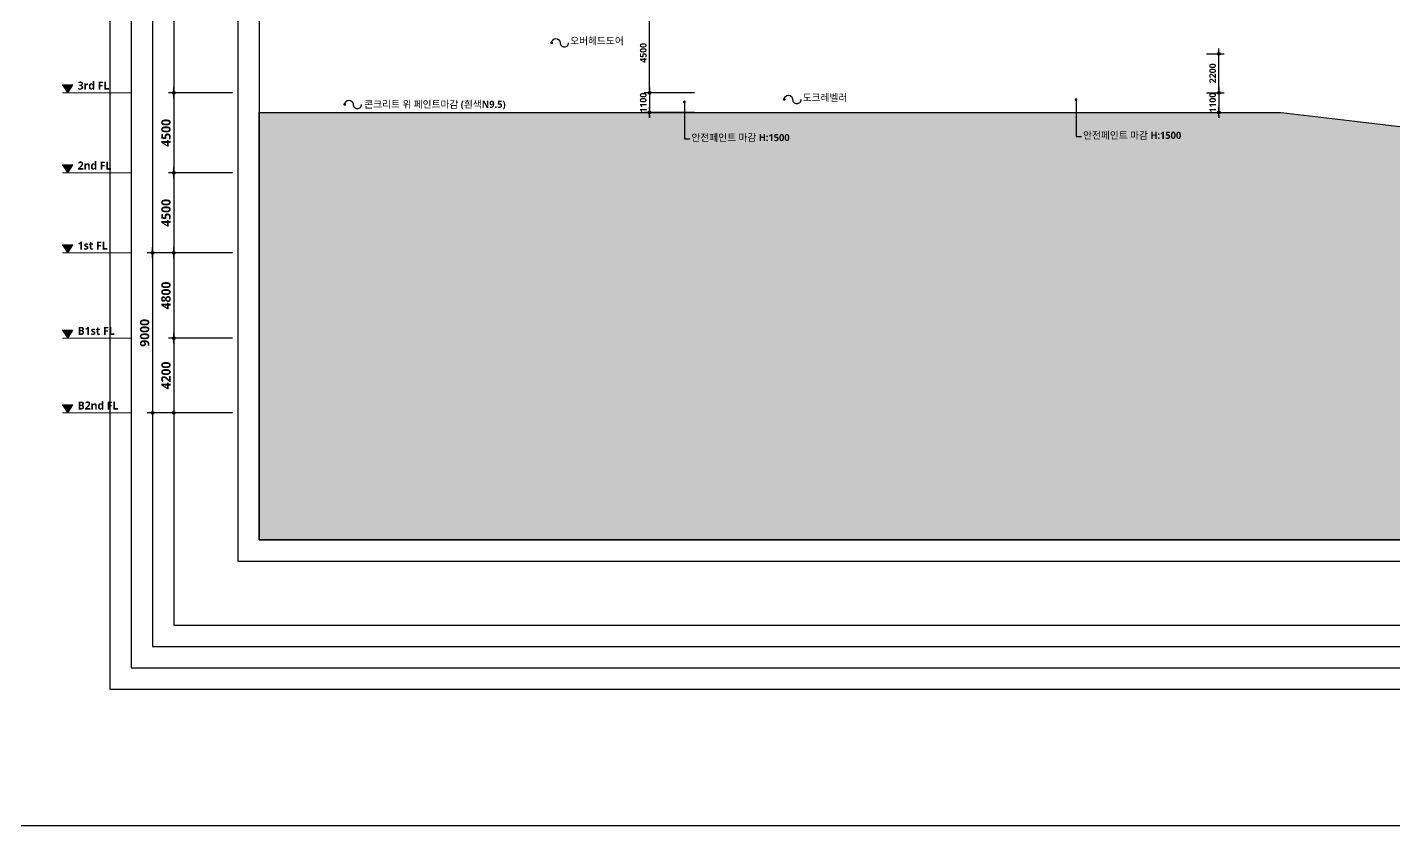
# Model space of a CAD drawing. Header units: millimetres. Extents: x 0 to 190005487, y 0 to 455456909.
# Drawn here: x 127974 to 204824, y 89100 to 134012 of the extents above; entities that cross this region are included whole.
import ezdxf

# ---------------------------------------------------------------- set-up
doc = ezdxf.new("R2010")
doc.units = ezdxf.units.MM
doc.header["$LTSCALE"] = 150
doc.header["$MEASUREMENT"] = 0
doc.header["$PDSIZE"] = -10
doc.layers.get('0').update_dxf_attribs({"linetype": 'CONTINUOUS'})
doc.layers.get('Defpoints').update_dxf_attribs({"color": 153, "linetype": 'CONTINUOUS'})
for name, color, linetype in [('A-ANNO-DIM', 4, 'CONTINUOUS'), ('A-ANNO-LEAD', 4, 'CONTINUOUS'), ('A-ANNO-TEXT1', 7, 'CONTINUOUS'), ('A-SECT-SOIL-PAT1', 253, 'CONTINUOUS'), ('A-ST-AXIS-DIM', 7, 'CONTINUOUS')]:
    doc.layers.add(name, color=color, linetype=linetype)
doc.layers.add('A-MARK', color=7, linetype='CONTINUOUS', lineweight=15)
doc.layers.add('Defpoint', color=161, linetype='CONTINUOUS', plot=False)
doc.styles.add('2020음성 1차', font='NanumGothicBold.ttf')
doc.styles.add('SH_대대리576', font='NanumGothicBold.ttf')
doc.dimstyles.new('SHP300내부', dxfattribs={"dimscale": 150, "dimtxt": 2.5, "dimasz": 1, "dimexe": 2, "dimexo": 2, "dimgap": 1, "dimtad": 1, "dimdec": 0, "dimzin": 0, "dimdsep": 46, "dimtxsty": 'SH_대대리576', "dimblk": 'DIMDOT', "dimcen": 0.09, "dimclrd": 256, "dimclre": 256, "dimclrt": 3, "dimadec": 0, "dimazin": 1, "dimtfac": 1, "dimtdec": 0, "dimtix": 1, "dimtmove": 2, "dimatfit": 0, "dimldrblk": 'DIMDOT', "dimfxl": 1, "dimtolj": 1, "dimtzin": 0, "dimlwd": -1, "dimlwe": -1, "dimarcsym": 0})
doc.dimstyles.new('사본 SHP 600', dxfattribs={"dimscale": 150, "dimtxt": 3.5, "dimasz": 1, "dimexe": 2, "dimexo": 2, "dimgap": 1, "dimtad": 1, "dimdec": 0, "dimzin": 0, "dimdsep": 46, "dimtxsty": 'SH_대대리576', "dimblk": 'DIMDOT', "dimcen": 0.09, "dimclrt": 3, "dimadec": 0, "dimazin": 1, "dimtfac": 1, "dimtdec": 0, "dimtix": 1, "dimtmove": 2, "dimatfit": 0, "dimldrblk": 'DIMDOT', "dimfxl": 1, "dimtfillclr": 3, "dimtolj": 1, "dimtzin": 0, "dimarcsym": 0})

# ---------------------------------------------------------------- blocks, each defined once
blk = doc.blocks.new('Level - GL_Architecture-538196-단면도-1')
at = {"layer": 'A-MARK'}
blk.add_hatch(color=256, dxfattribs=at).paths.add_polyline_path([(-50332, 900), (-49732, 0), (-49132, 900)], flags=0)
for p, q in [((-50332, 900), (-49132, 900)), ((-49732, 0), (-50332, 900)), ((-49132, 900), (-49732, 0)), ((-42506, 0), (-50332, 0))]:
    blk.add_line(p, q, dxfattribs=at)
blk = doc.blocks.new('DIMDOT')
at = {"color": 0}
blk.add_line((-2, 0), (2, 0), dxfattribs=at)
for radius in [0.5, 0.25]:
    blk.add_circle((0, 0), radius, dxfattribs=at)
blk = doc.blocks.new('*D4590')
at = {"layer": 'A-ST-AXIS-DIM', "color": 0, "lineweight": -2}
for p, q in [((139512, 116524), (135912, 116524)), ((136212, 116374), (136212, 112474)), ((139512, 112324), (135912, 112324))]:
    blk.add_line(p, q, dxfattribs=at)
at = {"layer": 'Defpoints', "color": 0}
for p in [(139812, 116524), (136212, 112324), (139812, 112324)]:
    blk.add_point(p, dxfattribs=at)
at = {"layer": 'A-ST-AXIS-DIM', "color": 0, "linetype": 'ByBlock', "lineweight": -2, "xscale": 150, "yscale": 150, "zscale": 150}
for p, rotation in [((136212, 116524), 90), ((136212, 112324), 270)]:
    blk.add_blockref('DIMDOT', p, dxfattribs=dict(at, rotation=rotation))
at = {"layer": 'A-ST-AXIS-DIM', "color": 3, "insert": (135774, 114424), "char_height": 525, "attachment_point": 5, "rotation": 90, "style": 'SH_대대리576'}
blk.add_mtext('\\A1;4200', dxfattribs=at)
blk = doc.blocks.new('*D4591')
at = {"layer": 'A-ST-AXIS-DIM', "color": 0, "lineweight": -2}
for p, q in [((139512, 121324), (135912, 121324)), ((136212, 121174), (136212, 116674)), ((139512, 116524), (135912, 116524))]:
    blk.add_line(p, q, dxfattribs=at)
at = {"layer": 'Defpoints', "color": 0}
for p in [(139812, 121324), (136212, 116524), (139812, 116524)]:
    blk.add_point(p, dxfattribs=at)
at = {"layer": 'A-ST-AXIS-DIM', "color": 0, "linetype": 'ByBlock', "lineweight": -2, "xscale": 150, "yscale": 150, "zscale": 150}
for p, rotation in [((136212, 121324), 90), ((136212, 116524), 270)]:
    blk.add_blockref('DIMDOT', p, dxfattribs=dict(at, rotation=rotation))
at = {"layer": 'A-ST-AXIS-DIM', "color": 3, "insert": (135773, 118924), "char_height": 525, "attachment_point": 5, "rotation": 90, "style": 'SH_대대리576'}
blk.add_mtext('\\A1;4800', dxfattribs=at)
blk = doc.blocks.new('*D4592')
at = {"layer": 'A-ST-AXIS-DIM', "color": 0, "lineweight": -2}
for p, q in [((139512, 125824), (135912, 125824)), ((136212, 125674), (136212, 121474)), ((139512, 121324), (135912, 121324))]:
    blk.add_line(p, q, dxfattribs=at)
at = {"layer": 'Defpoints', "color": 0}
for p in [(139812, 125824), (136212, 121324), (139812, 121324)]:
    blk.add_point(p, dxfattribs=at)
at = {"layer": 'A-ST-AXIS-DIM', "color": 0, "linetype": 'ByBlock', "lineweight": -2, "xscale": 150, "yscale": 150, "zscale": 150}
for p, rotation in [((136212, 125824), 90), ((136212, 121324), 270)]:
    blk.add_blockref('DIMDOT', p, dxfattribs=dict(at, rotation=rotation))
at = {"layer": 'A-ST-AXIS-DIM', "color": 3, "insert": (135774, 123574), "char_height": 525, "attachment_point": 5, "rotation": 90, "style": 'SH_대대리576'}
blk.add_mtext('\\A1;4500', dxfattribs=at)
blk = doc.blocks.new('*D4593')
at = {"layer": 'A-ST-AXIS-DIM', "color": 0, "lineweight": -2}
for p, q in [((139512, 130324), (135912, 130324)), ((136212, 130174), (136212, 125974)), ((139512, 125824), (135912, 125824))]:
    blk.add_line(p, q, dxfattribs=at)
at = {"layer": 'Defpoints', "color": 0}
for p in [(139812, 130324), (136212, 125824), (139812, 125824)]:
    blk.add_point(p, dxfattribs=at)
at = {"layer": 'A-ST-AXIS-DIM', "color": 0, "linetype": 'ByBlock', "lineweight": -2, "xscale": 150, "yscale": 150, "zscale": 150}
for p, rotation in [((136212, 130324), 90), ((136212, 125824), 270)]:
    blk.add_blockref('DIMDOT', p, dxfattribs=dict(at, rotation=rotation))
at = {"layer": 'A-ST-AXIS-DIM', "color": 3, "insert": (135774, 128074), "char_height": 525, "attachment_point": 5, "rotation": 90, "style": 'SH_대대리576'}
blk.add_mtext('\\A1;4500', dxfattribs=at)
blk = doc.blocks.new('*D4594')
at = {"layer": 'A-ST-AXIS-DIM', "color": 0, "lineweight": -2}
for p, q in [((139512, 140324), (135912, 140324)), ((136212, 140174), (136212, 130474)), ((139512, 130324), (135912, 130324))]:
    blk.add_line(p, q, dxfattribs=at)
at = {"layer": 'Defpoints', "color": 0}
for p in [(139812, 140324), (136212, 130324), (139812, 130324)]:
    blk.add_point(p, dxfattribs=at)
at = {"layer": 'A-ST-AXIS-DIM', "color": 0, "linetype": 'ByBlock', "lineweight": -2, "xscale": 150, "yscale": 150, "zscale": 150}
for p, rotation in [((136212, 140324), 90), ((136212, 130324), 270)]:
    blk.add_blockref('DIMDOT', p, dxfattribs=dict(at, rotation=rotation))
at = {"layer": 'A-ST-AXIS-DIM', "color": 3, "insert": (135775, 135324), "char_height": 525, "attachment_point": 5, "rotation": 90, "style": 'SH_대대리576'}
blk.add_mtext('\\A1;10000', dxfattribs=at)
blk = doc.blocks.new('*D4597')
at = {"layer": 'A-ST-AXIS-DIM', "color": 0, "lineweight": -2}
for p, q in [((139512, 121324), (134712, 121324)), ((135012, 121174), (135012, 112474)), ((139512, 112324), (134712, 112324))]:
    blk.add_line(p, q, dxfattribs=at)
at = {"layer": 'Defpoints', "color": 0}
for p in [(139812, 121324), (135012, 112324), (139812, 112324)]:
    blk.add_point(p, dxfattribs=at)
at = {"layer": 'A-ST-AXIS-DIM', "color": 0, "linetype": 'ByBlock', "lineweight": -2, "xscale": 150, "yscale": 150, "zscale": 150}
for p, rotation in [((135012, 121324), 90), ((135012, 112324), 270)]:
    blk.add_blockref('DIMDOT', p, dxfattribs=dict(at, rotation=rotation))
at = {"layer": 'A-ST-AXIS-DIM', "color": 3, "insert": (134573, 116824), "char_height": 525, "attachment_point": 5, "rotation": 90, "style": 'SH_대대리576'}
blk.add_mtext('\\A1;9000', dxfattribs=at)
blk = doc.blocks.new('*D4598')
at = {"layer": 'A-ST-AXIS-DIM', "color": 0, "lineweight": -2}
for p, q in [((139512, 150324), (134712, 150324)), ((135012, 150174), (135012, 121474)), ((139512, 121324), (134712, 121324))]:
    blk.add_line(p, q, dxfattribs=at)
at = {"layer": 'Defpoints', "color": 0}
for p in [(139812, 150324), (135012, 121324), (139812, 121324)]:
    blk.add_point(p, dxfattribs=at)
at = {"layer": 'A-ST-AXIS-DIM', "color": 0, "linetype": 'ByBlock', "lineweight": -2, "xscale": 150, "yscale": 150, "zscale": 150}
for p, rotation in [((135012, 150324), 90), ((135012, 121324), 270)]:
    blk.add_blockref('DIMDOT', p, dxfattribs=dict(at, rotation=rotation))
at = {"layer": 'A-ST-AXIS-DIM', "color": 3, "insert": (134573, 135824), "char_height": 525, "attachment_point": 5, "rotation": 90, "style": 'SH_대대리576'}
blk.add_mtext('\\A1;29000', dxfattribs=at)
blk = doc.blocks.new('*D5567')
at = {"layer": 'A-ANNO-DIM'}
for p, q in [((194299, 130324), (195299, 130324)), ((194999, 130474), (194999, 130624)), ((194999, 130324), (194999, 129224)), ((194299, 129224), (195299, 129224)), ((194999, 129074), (194999, 128924))]:
    blk.add_line(p, q, dxfattribs=at)
at = {"layer": 'Defpoints', "color": 0}
for p in [(193999, 130324), (193999, 129224), (194999, 129224)]:
    blk.add_point(p, dxfattribs=at)
at = {"layer": 'A-ANNO-DIM', "linetype": 'ByBlock', "xscale": 150, "yscale": 150, "zscale": 150}
for p, rotation in [((194999, 130324), 270), ((194999, 129224), 90)]:
    blk.add_blockref('DIMDOT', p, dxfattribs=dict(at, rotation=rotation))
at = {"layer": 'A-ANNO-DIM', "color": 3, "insert": (194643, 129774), "char_height": 375, "attachment_point": 5, "rotation": 90, "style": 'SH_대대리576'}
blk.add_mtext('\\A1;1100', dxfattribs=at)
blk = doc.blocks.new('*D5568')
at = {"layer": 'A-ANNO-DIM'}
for p, q in [((194299, 132524), (195299, 132524)), ((194999, 130474), (194999, 132374)), ((194299, 130324), (195299, 130324))]:
    blk.add_line(p, q, dxfattribs=at)
at = {"layer": 'Defpoints', "color": 0}
for p in [(193999, 132524), (194999, 132524), (193999, 130324)]:
    blk.add_point(p, dxfattribs=at)
at = {"layer": 'A-ANNO-DIM', "linetype": 'ByBlock', "xscale": 150, "yscale": 150, "zscale": 150}
for p, rotation in [((194999, 132524), 90.00000000003867), ((194999, 130324), 270.0000000000387)]:
    blk.add_blockref('DIMDOT', p, dxfattribs=dict(at, rotation=rotation))
at = {"layer": 'A-ANNO-DIM', "color": 3, "insert": (194643, 131424), "char_height": 375, "attachment_point": 5, "rotation": 90, "style": 'SH_대대리576'}
blk.add_mtext('\\A1;2200', dxfattribs=at)
blk = doc.blocks.new('*D5571')
at = {"layer": 'A-ANNO-DIM'}
for p, q in [((165499, 134824), (162674, 134824)), ((162974, 130474), (162974, 134674)), ((165499, 130324), (162674, 130324))]:
    blk.add_line(p, q, dxfattribs=at)
at = {"layer": 'Defpoints', "color": 0}
for p in [(162974, 134824), (165799, 134824), (165799, 130324)]:
    blk.add_point(p, dxfattribs=at)
at = {"layer": 'A-ANNO-DIM', "linetype": 'ByBlock', "xscale": 150, "yscale": 150, "zscale": 150}
for p, rotation in [((162974, 134824), 90), ((162974, 130324), 270)]:
    blk.add_blockref('DIMDOT', p, dxfattribs=dict(at, rotation=rotation))
at = {"layer": 'A-ANNO-DIM', "color": 3, "insert": (162618, 132574), "char_height": 375, "attachment_point": 5, "rotation": 90, "style": 'SH_대대리576'}
blk.add_mtext('\\A1;4500', dxfattribs=at)
blk = doc.blocks.new('*D5572')
at = {"layer": 'A-ANNO-DIM'}
for p, q in [((165499, 130324), (162674, 130324)), ((162974, 130474), (162974, 130624)), ((162974, 130324), (162974, 129224)), ((165499, 129224), (162674, 129224)), ((162974, 129074), (162974, 128924))]:
    blk.add_line(p, q, dxfattribs=at)
at = {"layer": 'Defpoints', "color": 0}
for p in [(165799, 130324), (162974, 129224), (165799, 129224)]:
    blk.add_point(p, dxfattribs=at)
at = {"layer": 'A-ANNO-DIM', "linetype": 'ByBlock', "xscale": 150, "yscale": 150, "zscale": 150}
for p, rotation in [((162974, 130324), 270), ((162974, 129224), 90)]:
    blk.add_blockref('DIMDOT', p, dxfattribs=dict(at, rotation=rotation))
at = {"layer": 'A-ANNO-DIM', "color": 3, "insert": (162618, 129774), "char_height": 375, "attachment_point": 5, "rotation": 90, "style": 'SH_대대리576'}
blk.add_mtext('\\A1;1100', dxfattribs=at)

msp = doc.modelspace()

# ---------------------------------------------------------------- hatches: boundary and pattern name
at = {"layer": 'A-SECT-SOIL-PAT1', "transparency": 33554687}
h = msp.add_hatch(color=256, dxfattribs=at)
h.dxf.hatch_style = 1
h.paths.add_polyline_path([(141012.4, 129223.6), (198498.9, 129223.6), (202635.1, 128733.6), (206771.3, 128243.6), (212329.1, 125223.6), (212329.1, 105176.4), (141012.4, 105176.4)])

# ---------------------------------------------------------------- linework, layer by layer
at = {"layer": 'A-ANNO-LEAD', "const_width": 79.4}
for points, elevation in [([(157427.8, 133143.5, 1), (157507.2, 133143.5, 1)], -37.9), ([(170504, 129956.6, 1), (170583.4, 129956.6, 1)], 103000)]:
    msp.add_lwpolyline(points, format="xyb", close=True, dxfattribs=dict(at, elevation=elevation))
at = {"layer": 'A-ANNO-LEAD'}
for points, elevation in [([(157467.5, 133143.5, -1), (157943.7, 133143.5, 0.4142136), (158181.8, 132905.4, 0.4142136), (158419.9, 133143.5, 0.4142136)], -37.9), ([(170543.7, 129956.6, -1), (171019.9, 129956.6, 0.4142136), (171258, 129718.5, 0.4142136), (171496.1, 129956.6, 0.4142136)], 103000)]:
    msp.add_lwpolyline(points, format="xyb", dxfattribs=dict(at, elevation=elevation))
msp.add_lwpolyline([(145823.5, 129676.9, -1), (146299.6, 129676.9, 0.4142136), (146537.7, 129438.8, 0.4142136), (146775.8, 129676.9, 0.4142136)], format="xyb", dxfattribs=at)
at = {"layer": 'A-ANNO-LEAD', "const_width": 79.4}
for points in [[(164889.9, 129817.7, 1), (164969.2, 129817.7, 1)], [(186917.9, 129943.3, 1), (186997.3, 129943.3, 1)], [(145783.8, 129676.9, 1), (145863.1, 129676.9, 1)]]:
    msp.add_lwpolyline(points, format="xyb", close=True, dxfattribs=at)
at = {"layer": 'A-ANNO-LEAD'}
for points in [[(186957.6, 129943.3), (186957.6, 127860.9), (187257.6, 127860.9)], [(164929.6, 129817.7), (164929.6, 127735.3), (165229.6, 127735.3)]]:
    msp.add_lwpolyline(points, dxfattribs=at)
at = {"layer": 'A-SECT-SOIL-PAT1'}
msp.add_lwpolyline([(141012.4, 129223.6), (198498.9, 129223.6), (202635.1, 128733.6), (206771.3, 128243.6), (212329.1, 125223.6), (212329.1, 105176.4), (141012.4, 105176.4)], close=True, dxfattribs=at)
at = {"layer": 'Defpoint'}
for points in [[(126000, 178200), (252000, 178200), (252000, 89100), (126000, 89100)], [(132612.4, 96776.4), (234287.6, 96776.4), (234287.6, 170523.6), (132612.4, 170523.6)], [(133812.4, 97976.4), (233087.6, 97976.4), (233087.6, 169323.6), (133812.4, 169323.6)], [(135012.4, 99176.4), (231887.6, 99176.4), (231887.6, 168123.6), (135012.4, 168123.6)], [(136212.4, 100376.4), (230687.6, 100376.4), (230687.6, 166923.6), (136212.4, 166923.6)], [(139812.4, 103976.4), (227087.6, 103976.4), (227087.6, 163323.6), (139812.4, 163323.6)], [(141012.4, 105176.4), (225887.6, 105176.4), (225887.6, 162123.6), (141012.4, 162123.6)]]:
    msp.add_lwpolyline(points, close=True, dxfattribs=at)

# ---------------------------------------------------------------- block references
at = {"layer": 'A-MARK', "xscale": 0.4938271604938269, "yscale": 0.4938271604938269, "zscale": 0.4938271604938269}
for p in [(154802.9, 130323.6), (154802.9, 125823.6), (154802.9, 121323.6), (154802.9, 116523.6), (154802.9, 112323.6), (154802.9, 112323.6)]:
    msp.add_blockref('Level - GL_Architecture-538196-단면도-1', p, dxfattribs=at)

# ---------------------------------------------------------------- texts
at = {"layer": 'A-ANNO-TEXT1'}
for s, height, style, p in [('오버헤드도어', 400, '2020음성 1차', (158509.2, 133048.2, -37.9)), ('3rd FL', 450, 'SH_대대리576', (130807.3, 130510.2)), ('콘크리트 위 페인트마감 (흰색N9.5)', 400, '2020음성 1차', (146924.7, 129480.4)), ('도크레벨러', 400, '2020음성 1차', (171585.4, 129861.3, 103000)), ('안전페인트 마감 H:1500', 400, '2020음성 1차', (165324.9, 127610.2)), ('안전페인트 마감 H:1500', 400, '2020음성 1차', (187352.9, 127735.8)), ('2nd FL', 450, 'SH_대대리576', (130807.3, 126010.2)), ('1st FL', 450, 'SH_대대리576', (130807.3, 121510.2)), ('B1st FL', 450, 'SH_대대리576', (130807.3, 116710.2)), ('B2nd FL', 450, 'SH_대대리576', (130807.3, 112510.2))]:
    msp.add_text(s, height=height, dxfattribs=dict(at, style=style)).set_placement(p)

# ---------------------------------------------------------------- dimensions: what is measured, and where the dimension line sits
at = {"layer": 'A-ANNO-DIM'}
for base, p1, p2, angle, picture, middle in [((162973.9, 134823.6), (165798.9, 130323.6), (165798.9, 134823.6), 90, '*D5571', (162617.8, 132573.6)), ((194998.9, 132523.6), (193998.9, 130323.6), (193998.9, 132523.6), 90, '*D5568', (194642.8, 131423.6)), ((162973.9, 129223.6), (165798.9, 130323.6), (165798.9, 129223.6), 270, '*D5572', (162618.3, 129773.6)), ((194998.9, 129223.6), (193998.9, 130323.6), (193998.9, 129223.6), 270, '*D5567', (194643.3, 129773.6))]:
    dim = msp.add_linear_dim(base=base, p1=p1, p2=p2, angle=angle, dimstyle='SHP300내부', override={"dimtxsty": 'SH_대대리576', "dimldrblk": 'DIMDOT'}, dxfattribs=at)
    dim.commit()
    dim.dimension.update_dxf_attribs({"geometry": picture, "text_midpoint": middle})
at = {"layer": 'A-ST-AXIS-DIM'}
for base, p1, p2, picture, middle in [((135012.4, 121323.6), (139812.4, 150323.6), (139812.4, 121323.6), '*D4598', (134572.7, 135823.6)), ((136212.4, 130323.6), (139812.4, 140323.6), (139812.4, 130323.6), '*D4594', (135774.6, 135323.6)), ((136212.4, 125823.6), (139812.4, 130323.6), (139812.4, 125823.6), '*D4593', (135773.8, 128073.6)), ((136212.4, 121323.6), (139812.4, 125823.6), (139812.4, 121323.6), '*D4592', (135773.8, 123573.6)), ((135012.4, 112323.6), (139812.4, 121323.6), (139812.4, 112323.6), '*D4597', (134572.7, 116823.6)), ((136212.4, 116523.6), (139812.4, 121323.6), (139812.4, 116523.6), '*D4591', (135772.7, 118923.6)), ((136212.4, 112323.6), (139812.4, 116523.6), (139812.4, 112323.6), '*D4590', (135773.8, 114423.6))]:
    dim = msp.add_linear_dim(base=base, p1=p1, p2=p2, angle=90, dimstyle='사본 SHP 600', override={"dimtxsty": 'SH_대대리576', "dimldrblk": 'DIMDOT'}, dxfattribs=at)
    dim.commit()
    dim.dimension.update_dxf_attribs({"geometry": picture, "text_midpoint": middle})

doc.saveas('drawing.dxf')
